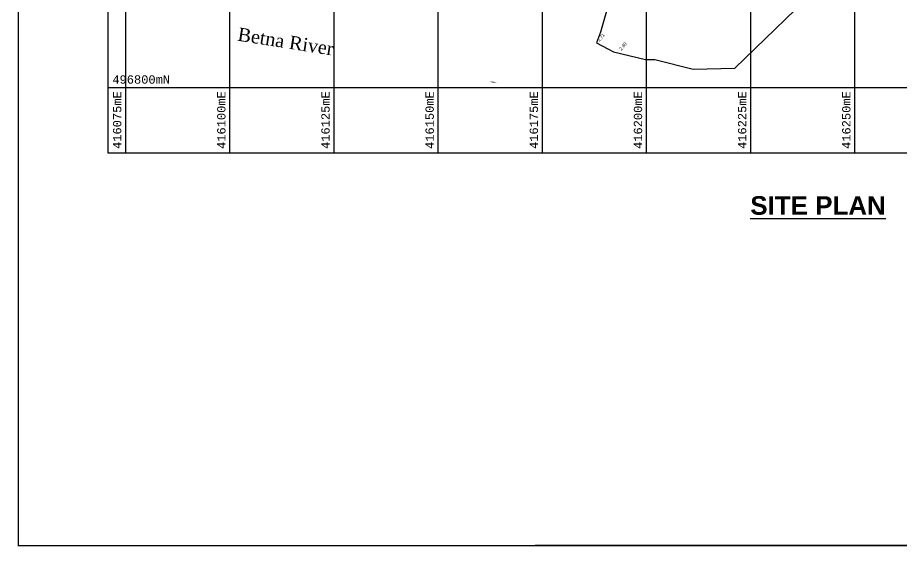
# Model space of a CAD drawing. Extents: x -377620 to 406987, y -326460 to -226264.
# Drawn here: x -237655 to -212205, y -270335 to -255110 of the extents above; entities that cross this region are included whole.
import ezdxf

# ---------------------------------------------------------------- set-up
doc = ezdxf.new("R2010")
doc.units = 0
doc.header["$LTSCALE"] = 300
doc.header["$MEASUREMENT"] = 0
doc.layers.add('Left Bank Profile', color=7, linetype='CONTINUOUS', lineweight=25)
doc.layers.add('LINE', color=7, linetype='CONTINUOUS')
doc.styles.add('PLOTTER_1', font='MONOTXT')

msp = doc.modelspace()

# ---------------------------------------------------------------- linework, layer by layer
at = {"layer": 'Left Bank Profile'}
msp.add_lwpolyline([(-207830.8747, -270313.1355), (-222754.8392, -270313.1355)], dxfattribs=at)
msp.add_lwpolyline([(-207830.8747, -270313.1355), (-222754.8392, -270313.1355)], dxfattribs=at)
at = {"layer": 'LINE', "color": 7}
for p, q in [((-234549.436, -229610.8194), (-234549.436, -259010.8194)), ((-231549.436, -229610.8194), (-231549.436, -259010.8194)), ((-219549.436, -229610.8194), (-219549.436, -259010.8194)), ((-216549.436, -229610.8194), (-216549.436, -259010.8194)), ((-213549.436, -229610.8194), (-213549.436, -259010.8194)), ((-228549.436, -232580), (-228549.436, -259010.8194)), ((-225549.436, -232580), (-225549.436, -259010.8194)), ((-222549.436, -232580), (-222549.436, -259010.8194)), ((-207145.5669, -257130.5874), (-235048, -257130.5874))]:
    msp.add_line(p, q, dxfattribs=at)
at = {"layer": 'LINE', "color": 7, "lineweight": 40, "const_width": 42.8247}
msp.add_lwpolyline([(-237633.2, -270313.1311), (-177128, -270313.1311), (-177128, -227527.3111), (-237633.2, -227527.3111)], close=True, dxfattribs=at)
at = {"layer": 'LINE', "color": 7}
msp.add_lwpolyline([(-217991.4467, -243464.4016), (-218522.4271, -245662.0705), (-219023.9086, -247417.2556), (-219495.8912, -249437.931), (-219687.6341, -250440.894), (-219790.8803, -250927.626), (-220100.6188, -251635.5998), (-220189.1155, -252476.3188), (-220366.109, -253671.0246), (-220675.8476, -254850.9811), (-220867.5905, -255529.456), (-220985.5861, -255839.1945), (-220498.8541, -256089.9353), (-219569.6384, -256311.1771), (-219304.1482, -256311.1771), (-218201.8617, -256591.3288), (-217004.5515, -256560.6286), (-215254.6366, -254872.1142), (-214732.7322, -253183.5998), (-214272.2283, -251249.4834), (-214210.8278, -250819.6797), (-214057.3264, -249069.7649), (-214026.6262, -247749.6536), (-213443.3212, -246429.5424)], dxfattribs=at)
msp.add_lwpolyline([(-227574.6813, -256343.921, 0, 0, 0), (-227574.6813, -256343.921, 0, 0, 0), (-224629.0175, -256859.3178, 348.6613, 0, 0), (-223964.7239, -256948.9249, 0, 0, 0)], format="xyseb", dxfattribs=at)
msp.add_polyline3d([(-235048, -259010.8194, 0), (-235048, -229610.8194, 0), (-189688, -229610.8194, 0), (-189688, -259010.8194, 0), (-235048, -259010.8194, 0)], dxfattribs=at)

# ---------------------------------------------------------------- texts
for s, p in [('2.71', (-220901.7949, -255810.0341)), ('2.69', (-220268.2198, -256065.8895))]:
    msp.add_text(s, height=96, rotation=50, dxfattribs=at).set_placement(p)
at = {"layer": 'LINE', "color": 7, "style": 'PLOTTER_1'}
msp.add_text('496800mN', height=240, dxfattribs=at).set_placement((-234928, -257010.5874))
for s, p in [('416075mE', (-234669.436, -258890.8194)), ('416100mE', (-231669.436, -258890.8194)), ('416125mE', (-228669.436, -258890.8194)), ('416150mE', (-225669.436, -258890.8194)), ('416175mE', (-222669.436, -258890.8194)), ('416200mE', (-219669.436, -258890.8194)), ('416225mE', (-216669.436, -258890.8194)), ('416250mE', (-213669.436, -258890.8194))]:
    msp.add_text(s, height=240, rotation=90, dxfattribs=at).set_placement(p)
at = {"layer": 'LINE', "color": 7, "insert": (-231279.4901, -255389.89), "char_height": 384, "width": 4104.705129, "attachment_point": 1, "rotation": 351.07226472}
msp.add_mtext('{\\fTimes New Roman|b0|i0|c0|p18;Betna River}', dxfattribs=at)
at = {"layer": 'LINE', "color": 7, "insert": (-214603.4433, -260793.1667), "char_height": 534.911895, "width": 28283.925323, "attachment_point": 8}
msp.add_mtext('{\\fArial|b1|i0|c0|p34;\\LSITE PLAN}', dxfattribs=at)

doc.saveas('drawing.dxf')
